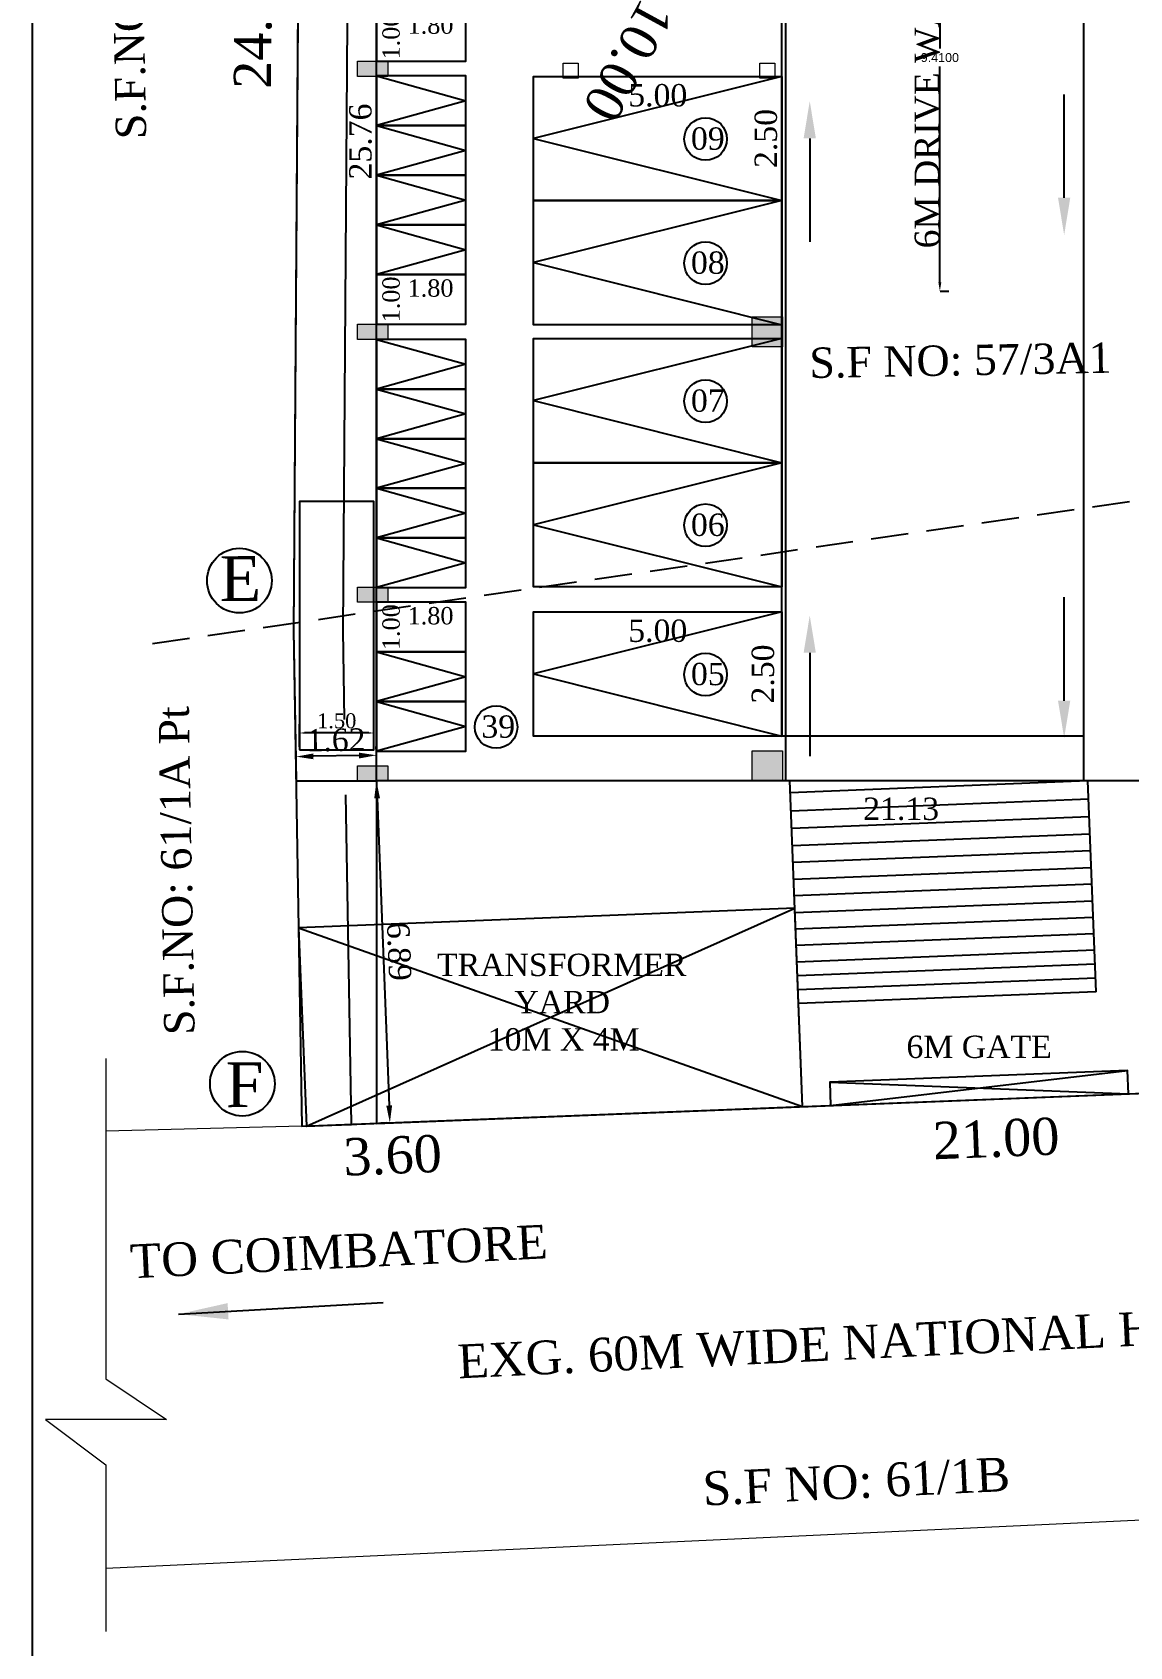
# Model space of a CAD drawing. Header units: metres. Extents: x 3592 to 3825, y 373 to 546.
# Drawn here: x 3627.83 to 3649.93, y 476.15 to 508.67 of the extents above; entities that cross this region are included whole.
import ezdxf
from ezdxf import colors
from ezdxf.entities.mleader import LeaderData, LeaderLine
from ezdxf.math import Vec2, Vec3

# ---------------------------------------------------------------- set-up
doc = ezdxf.new("R2010")
doc.units = ezdxf.units.M
doc.linetypes.add('Aec_Rating_Smoke', pattern=[0.175, 0.075, -0.1])
doc.linetypes.add('DASHED', pattern=[0.75, 0.5, -0.25])
doc.layers.get('Defpoints').update_dxf_attribs({"lineweight": 0})
for name, color, linetype in [('AS_AT_SITE', 6, 'Continuous'), ('BLK_1_FLR_0_BLT_UP_AREA', 1, 'Continuous'), ('BLK_1_FLR_0_BLT_UP_AREA_DEDUCT', 1, 'Continuous'), ('BLK_1_FLR_0_STILT_PARKING', 13, 'Continuous'), ('BLK_1_LVL_0_FRONT_SETBACK', 2, 'Continuous'), ('BLK_1_LVL_0_SIDE_SETBACK1', 171, 'Continuous'), ('Column', 7, 'Continuous'), ('DRIVE_WAY', 7, 'Continuous'), ('FMB_OR_PLR', 70, 'Continuous'), ('PER_AISLE_WIDTH', 5, 'Continuous'), ('PLOT_BOUNDARY', 70, 'Continuous'), ('SUPER_IMPOSED', 5, 'Continuous'), ('TRANSFORMER_YARD', 7, 'Continuous'), ('TWO_WHEELER_DRIVE_WAY', 6, 'Continuous')]:
    doc.layers.add(name, color=color, linetype=linetype)
doc.layers.add('BLK_1_LVL_0_BLDG_FOOT_PRINT', color=1, linetype='Continuous', lineweight=5)
doc.layers.add('DIST_EXIT', color=7, linetype='Continuous', lineweight=0)
doc.layers.add('PARKING_SLOT', color=30, linetype='Continuous', plot=False)
doc.layers.add('TWO_WHEELER_PARKING', color=2, linetype='Continuous', plot=False)
doc.styles.add('ANAND', font='times.ttf')
doc.styles.get("Standard").update_dxf_attribs({"font": 'arial.ttf'})
doc.dimstyles.new('Copy of V1', dxfattribs={"dimtxt": 0.3, "dimasz": 0.1, "dimexe": 0.18, "dimexo": 0.0625, "dimgap": 0.09, "dimtad": 1, "dimzin": 0, "dimdsep": 46, "dimtxsty": 'ANAND', "dimcen": 0.09, "dimadec": 0, "dimazin": 0, "dimtfac": 1, "dimtix": 1, "dimtofl": 0, "dimtmove": 2, "dimatfit": 0, "dimfxl": 0, "dimtolj": 1, "dimtzin": 0, "dimarcsym": 0})
doc.dimstyles.new('STANDARD$0', dxfattribs={"dimtxt": 7, "dimasz": 3, "dimexe": 3, "dimexo": 1, "dimgap": 1.5, "dimtad": 1, "dimdec": 1, "dimzin": 1, "dimdsep": 46, "dimlunit": 4, "dimtxsty": 'Standard', "dimblk": 'OBLIQUE', "dimcen": 0.09375, "dimdle": 1, "dimclrd": 8, "dimclre": 8, "dimclrt": 7, "dimadec": 1, "dimazin": 0, "dimtfac": 1, "dimtdec": 1, "dimtix": 1, "dimtmove": 2, "dimatfit": 3, "dimldrblk": 'ARCHTICK', "dimfxl": 0, "dimfrac": 2, "dimtolj": 1, "dimtzin": 0, "dimarcsym": 0})
doc.dimstyles.new('V1', dxfattribs={"dimtxt": 0.23, "dimasz": 0.1, "dimexe": 0.18, "dimexo": 0.0625, "dimgap": 0.09, "dimtad": 1, "dimzin": 0, "dimdsep": 46, "dimtxsty": 'Standard', "dimcen": 0.09, "dimadec": 0, "dimazin": 0, "dimtfac": 1, "dimtix": 1, "dimtofl": 0, "dimtmove": 2, "dimatfit": 0, "dimfxl": 0, "dimtolj": 1, "dimtzin": 0, "dimarcsym": 0})

# ---------------------------------------------------------------- blocks, each defined once
blk = doc.blocks.new('*D33')
at = {"layer": 'Defpoints', "color": 0}
for p in [(3634.763, 509.085), (3636.563, 509.085), (3634.763, 508.585)]:
    blk.add_point(p, dxfattribs=at)
at = {"color": 0, "insert": (3635.853, 508.811), "char_height": 0.35, "attachment_point": 5, "style": 'ANAND'}
blk.add_mtext('\\A1;1.80', dxfattribs=at)
blk = doc.blocks.new('*D34')
at = {"layer": 'Defpoints', "color": 0}
for p in [(3634.763, 509.085), (3635.249, 509.085), (3634.763, 508.085)]:
    blk.add_point(p, dxfattribs=at)
at = {"color": 0, "insert": (3635.061, 508.585), "char_height": 0.35, "attachment_point": 5, "rotation": 90, "style": 'ANAND'}
blk.add_mtext('\\A1;1.00', dxfattribs=at)
blk = doc.blocks.new('*D35')
at = {"layer": 'Defpoints', "color": 0}
for p in [(3634.763, 503.79), (3636.563, 503.79), (3634.763, 503.29)]:
    blk.add_point(p, dxfattribs=at)
at = {"color": 0, "insert": (3635.853, 503.515), "char_height": 0.35, "attachment_point": 5, "style": 'ANAND'}
blk.add_mtext('\\A1;1.80', dxfattribs=at)
blk = doc.blocks.new('*D36')
at = {"layer": 'Defpoints', "color": 0}
for p in [(3634.763, 503.79), (3635.249, 503.79), (3634.763, 502.79)]:
    blk.add_point(p, dxfattribs=at)
at = {"color": 0, "insert": (3635.061, 503.29), "char_height": 0.35, "attachment_point": 5, "rotation": 90, "style": 'ANAND'}
blk.add_mtext('\\A1;1.00', dxfattribs=at)
blk = doc.blocks.new('*D37')
at = {"layer": 'Defpoints', "color": 0}
for p in [(3634.763, 497.189), (3636.563, 497.189), (3634.763, 496.689)]:
    blk.add_point(p, dxfattribs=at)
at = {"color": 0, "insert": (3635.853, 496.915), "char_height": 0.35, "attachment_point": 5, "style": 'ANAND'}
blk.add_mtext('\\A1;1.80', dxfattribs=at)
blk = doc.blocks.new('*D38')
at = {"layer": 'Defpoints', "color": 0}
for p in [(3634.763, 497.189), (3635.249, 497.189), (3634.763, 496.189)]:
    blk.add_point(p, dxfattribs=at)
at = {"color": 0, "insert": (3635.061, 496.689), "char_height": 0.35, "attachment_point": 5, "rotation": 90, "style": 'ANAND'}
blk.add_mtext('\\A1;1.00', dxfattribs=at)
blk = doc.blocks.new('*D43')
at = {"layer": 'Defpoints', "color": 0}
for p in [(3637.928, 496.995), (3642.928, 496.995), (3637.928, 496.292)]:
    blk.add_point(p, dxfattribs=at)
at = {"color": 0, "insert": (3640.428, 496.612), "char_height": 0.45, "attachment_point": 5, "style": 'ANAND'}
blk.add_mtext('\\A1;5.00', dxfattribs=at)
blk = doc.blocks.new('*D44')
at = {"layer": 'Defpoints', "color": 0}
for p in [(3637.928, 507.781), (3642.928, 507.781), (3637.928, 507.078)]:
    blk.add_point(p, dxfattribs=at)
at = {"color": 0, "insert": (3640.428, 507.397), "char_height": 0.45, "attachment_point": 5, "style": 'ANAND'}
blk.add_mtext('\\A1;5.00', dxfattribs=at)
blk = doc.blocks.new('*D157')
at = {"layer": 'Defpoints', "color": 0}
for p in [(3642.928, 507.781), (3642.928, 505.281), (3642.928, 505.281)]:
    blk.add_point(p, dxfattribs=at)
at = {"color": 0, "insert": (3642.608, 506.531), "char_height": 0.45, "attachment_point": 5, "rotation": 90, "style": 'ANAND'}
blk.add_mtext('\\A1;2.50', dxfattribs=at)
blk = doc.blocks.new('*D158')
at = {"layer": 'Defpoints', "color": 0}
for p in [(3642.869, 496.995), (3642.928, 496.995), (3642.928, 494.495)]:
    blk.add_point(p, dxfattribs=at)
at = {"color": 0, "insert": (3642.549, 495.745), "char_height": 0.45, "attachment_point": 5, "rotation": 90, "style": 'ANAND'}
blk.add_mtext('\\A1;2.50', dxfattribs=at)
blk = doc.blocks.new('*D165')
at = {"color": 0, "lineweight": -2}
for p, q in [((3634.701, 493.588), (3634.584, 493.584)), ((3634.777, 493.241), (3635.02, 487.054)), ((3634.972, 486.702), (3634.854, 486.698))]:
    blk.add_line(p, q, dxfattribs=at)
at = {"color": 0}
for points in [[(3634.835, 493.243), (3634.719, 493.239), (3634.763, 493.591)], [(3635.079, 487.057), (3634.962, 487.052), (3635.034, 486.705)]]:
    blk.add_solid(points, dxfattribs=at)
at = {"layer": 'Defpoints', "color": 0}
for p in [(3634.763, 493.591), (3635.034, 486.705), (3635.034, 486.705)]:
    blk.add_point(p, dxfattribs=at)
at = {"color": 0, "insert": (3635.218, 490.16), "char_height": 0.45, "attachment_point": 5, "rotation": 272.25, "style": 'ANAND'}
blk.add_mtext('\\A1;6.89', dxfattribs=at)
blk = doc.blocks.new('*D46')
at = {"color": 0, "lineweight": -2}
for p, q in [((3633.144, 494.143), (3633.142, 494.261)), ((3634.762, 494.171), (3634.76, 494.288)), ((3634.414, 494.102), (3633.495, 494.087))]:
    blk.add_line(p, q, dxfattribs=at)
at = {"color": 0}
for points in [[(3633.494, 494.145), (3633.496, 494.028), (3633.145, 494.081)], [(3634.413, 494.161), (3634.415, 494.044), (3634.763, 494.108)]]:
    blk.add_solid(points, dxfattribs=at)
at = {"layer": 'Defpoints', "color": 0}
for p in [(3633.145, 494.081), (3633.145, 494.081), (3634.763, 494.108)]:
    blk.add_point(p, dxfattribs=at)
at = {"color": 0, "insert": (3633.949, 494.414), "char_height": 0.45, "attachment_point": 5, "rotation": 0.9824, "style": 'ANAND'}
blk.add_mtext('\\A1;1.62', dxfattribs=at)
blk = doc.blocks.new('*D169')
at = {"layer": 'Defpoints', "color": 0}
for p in [(3634.763, 519.349), (3634.763, 493.591), (3634.763, 493.591)]:
    blk.add_point(p, dxfattribs=at)
at = {"color": 0, "insert": (3634.444, 506.47), "char_height": 0.45, "attachment_point": 5, "rotation": 90, "style": 'ANAND'}
blk.add_mtext('\\A1;25.76', dxfattribs=at)
blk = doc.blocks.new('*D170')
at = {"layer": 'Defpoints', "color": 0}
for p in [(3634.763, 493.591), (3655.895, 493.591), (3634.763, 492.706)]:
    blk.add_point(p, dxfattribs=at)
at = {"color": 0, "insert": (3645.329, 493.026), "char_height": 0.45, "attachment_point": 5, "style": 'ANAND'}
blk.add_mtext('\\A1;21.13', dxfattribs=at)
blk = doc.blocks.new('*D172')
at = {"layer": 'Defpoints', "color": 0}
for p in [(3633.263, 520.849), (3629.915, 496.796), (3633.093, 496.773)]:
    blk.add_point(p, dxfattribs=at)
at = {"color": 0, "insert": (3632.281, 508.806), "char_height": 0.75, "attachment_point": 5, "rotation": 89.5952, "style": 'ANAND'}
blk.add_mtext('\\A1;24.00', dxfattribs=at)
blk = doc.blocks.new('*D174')
at = {"layer": 'Defpoints', "color": 0}
for p in [(3645.69, 519.851), (3646.196, 519.575), (3633.093, 496.773)]:
    blk.add_point(p, dxfattribs=at)
at = {"color": 0, "insert": (3639.83, 508.102), "char_height": 0.75, "attachment_point": 5, "rotation": 241.3737, "style": 'ANAND'}
blk.add_mtext('\\A1;10.00', dxfattribs=at)
blk = doc.blocks.new('*D47')
at = {"layer": 'Defpoints', "color": 0}
for p in [(3636.862, 486.777), (3633.263, 486.635), (3636.906, 485.646)]:
    blk.add_point(p, dxfattribs=at)
at = {"color": 0, "insert": (3635.088, 486.047), "char_height": 0.75, "attachment_point": 5, "rotation": 2.25, "style": 'ANAND'}
blk.add_mtext('\\A1;3.60', dxfattribs=at)
blk = doc.blocks.new('*D48')
at = {"layer": 'Defpoints', "color": 0}
for p in [(3657.583, 487.591), (3636.862, 486.777), (3657.621, 486.621)]:
    blk.add_point(p, dxfattribs=at)
at = {"color": 0, "insert": (3647.242, 486.386), "char_height": 0.75, "attachment_point": 5, "rotation": 2.25, "style": 'ANAND'}
blk.add_mtext('\\A1;21.00', dxfattribs=at)
blk = doc.blocks.new('*D223')
at = {"layer": 'Defpoints', "color": 0}
for p in [(3633.213, 494.557), (3633.213, 494.218), (3634.713, 494.218)]:
    blk.add_point(p, dxfattribs=at)
at = {"layer": 'TWO_WHEELER_DRIVE_WAY', "color": 0, "lineweight": -2}
for p, q in [((3633.213, 494.28), (3633.213, 494.737)), ((3634.713, 494.28), (3634.713, 494.737)), ((3634.613, 494.557), (3633.313, 494.557))]:
    blk.add_line(p, q, dxfattribs=at)
at = {"layer": 'TWO_WHEELER_DRIVE_WAY', "color": 0}
for points in [[(3633.313, 494.574), (3633.313, 494.541), (3633.213, 494.557)], [(3634.613, 494.574), (3634.613, 494.541), (3634.713, 494.557)]]:
    blk.add_solid(points, dxfattribs=at)
at = {"layer": 'TWO_WHEELER_DRIVE_WAY', "color": 0, "insert": (3633.963, 494.8), "char_height": 0.3, "attachment_point": 5, "style": 'ANAND'}
blk.add_mtext('\\A1;1.50', dxfattribs=at)
blk = doc.blocks.new('*D217')
at = {"layer": 'Defpoints', "color": 0}
for p in [(3646.054, 512.865), (3646.054, 503.455), (3646.109, 503.455)]:
    blk.add_point(p, dxfattribs=at)
at = {"layer": 'DIST_EXIT', "color": 0, "lineweight": -2}
for p, q in [((3646.116, 512.865), (3646.289, 512.865)), ((3646.109, 512.685), (3646.109, 508.342)), ((3646.109, 503.635), (3646.109, 507.979)), ((3646.116, 503.455), (3646.289, 503.455))]:
    blk.add_line(p, q, dxfattribs=at)
at = {"layer": 'DIST_EXIT', "color": 0}
for points in [[(3646.079, 512.685), (3646.139, 512.685), (3646.109, 512.865)], [(3646.079, 503.635), (3646.139, 503.635), (3646.109, 503.455)]]:
    blk.add_solid(points, dxfattribs=at)
at = {"layer": 'DIST_EXIT', "color": 0, "insert": (3646.109, 508.16), "char_height": 0.18, "attachment_point": 5}
blk.add_mtext('\\A1;9.4100', dxfattribs=at)

msp = doc.modelspace()

# ---------------------------------------------------------------- hatches: boundary and pattern name
h = msp.add_hatch(color=256)
h.dxf.hatch_style = 1
h.paths.add_polyline_path([(3634.76345, 508.08547), (3634.38245, 508.08547), (3634.38245, 507.78067), (3634.76345, 507.78067)])
h.paths.add_polyline_path([(3634.99205, 508.08547), (3634.76345, 508.08547), (3634.76345, 507.78957), (3634.99205, 507.78957)])
h = msp.add_hatch(color=256)
h.dxf.hatch_style = 1
h.paths.add_polyline_path([(3634.76345, 502.78957), (3634.38245, 502.78957), (3634.38245, 502.48477), (3634.76345, 502.48477)])
h.paths.add_polyline_path([(3634.99205, 502.78957), (3634.76345, 502.78957), (3634.76345, 502.48477), (3634.99205, 502.48477)])
h = msp.add_hatch(color=256)
h.dxf.hatch_style = 1
h.paths.add_polyline_path([(3642.92766, 502.50129), (3642.33125, 502.50129), (3642.33125, 502.35218)], flags=16)
h.paths.add_polyline_path([(3642.92766, 502.50129), (3642.33125, 502.35218), (3642.33125, 502.33237), (3642.92766, 502.33237)], flags=17)
h.paths.add_polyline_path([(3642.94085, 502.94197), (3642.92766, 502.94197), (3642.92766, 502.78067), (3642.33125, 502.78067), (3642.33125, 502.50129), (3642.92766, 502.50129), (3642.92766, 502.33237), (3642.94085, 502.33237)])
h.paths.add_polyline_path([(3642.33125, 502.92977), (3642.33125, 502.78067), (3642.92766, 502.78067)], flags=16)
h.paths.add_polyline_path([(3642.92766, 502.94197), (3642.33125, 502.94197), (3642.33125, 502.92977), (3642.92766, 502.78067)], flags=17)
h = msp.add_hatch(color=256)
h.dxf.hatch_style = 1
h.paths.add_polyline_path([(3634.76345, 497.49367), (3634.38245, 497.49367), (3634.38245, 497.18887), (3634.76345, 497.18887)])
h.paths.add_polyline_path([(3634.99205, 497.48477), (3634.76345, 497.48477), (3634.76345, 497.18887), (3634.99205, 497.18887)])
h = msp.add_hatch(color=256)
h.dxf.hatch_style = 1
h.paths.add_polyline_path([(3642.33125, 493.59068), (3642.94085, 493.59068), (3642.94085, 494.20028), (3642.33125, 494.20028)])
h = msp.add_hatch(color=256)
h.dxf.hatch_style = 1
h.paths.add_polyline_path([(3634.76345, 493.89548), (3634.38245, 493.89548), (3634.38245, 493.59068), (3634.76345, 493.59068)])
h.paths.add_polyline_path([(3634.99205, 493.89548), (3634.76345, 493.89548), (3634.76345, 493.59068), (3634.99205, 493.59068)])

# ---------------------------------------------------------------- linework, layer by layer
for p, q in [((3643.00026, 519.34897), (3643.00026, 493.59068)), ((3649.00026, 519.34897), (3649.00026, 493.59068)), ((3633.35189, 486.63864), (3643.18714, 491.02815)), ((3633.19485, 490.63556), (3643.34418, 487.03124)), ((3643.90982, 487.05346), (3649.88697, 487.7579)), ((3643.8914, 487.52233), (3649.9054, 487.28903)), ((3643.90982, 487.05346), (3649.9054, 487.28903))]:
    msp.add_line(p, q)
at = {"lineweight": 9, "ltscale": 3}
for p, q in [((3634.76345, 507.78067), (3634.76345, 502.78957)), ((3634.76345, 502.48477), (3634.76345, 497.49367)), ((3633.26345, 486.63517), (3629.3166, 486.53768))]:
    msp.add_line(p, q, dxfattribs=at)
at = {"linetype": 'DASHED', "ltscale": 1.5}
msp.add_line((3630.25613, 496.36045), (3658.39938, 500.45376), dxfattribs=at)
at = {"color": 3}
for p, q in [((3643.34418, 487.03124), (3643.08646, 493.59068)), ((3649.25802, 489.34212), (3649.09109, 493.59068))]:
    msp.add_line(p, q, dxfattribs=at)
at = {"extrusion": (-0.000562539, 0.009539, 0.999954)}
for p, q in [((3649.09109, 493.59068), (3643.09572, 493.35512, -0.00113)), ((3649.10562, 493.22098, 0.00353), (3643.11024, 492.98542, 0.00241)), ((3649.11936, 492.87127, 0.00688), (3643.12398, 492.63571, 0.00575)), ((3649.13309, 492.52155, 0.01022), (3643.13772, 492.286, 0.0091)), ((3649.14644, 492.18183, 0.01347), (3643.15107, 491.94627, 0.01235)), ((3649.15979, 491.84211, 0.01672), (3643.16441, 491.60655, 0.01559)), ((3649.17274, 491.51238, 0.01987), (3643.17737, 491.27682, 0.01875)), ((3649.18623, 491.16942, -0.01747), (3643.19085, 490.93387, -0.0186)), ((3649.19919, 490.83949, -0.01432), (3643.20381, 490.60394, -0.01544)), ((3649.21215, 490.50956, -0.01116), (3643.21678, 490.27401, -0.01229)), ((3649.22511, 490.17963, -0.00801), (3643.22974, 489.94407, -0.00913)), ((3649.23608, 489.90046, -0.00534), (3643.24071, 489.6649, -0.00646)), ((3649.24705, 489.62129, -0.00267), (3643.25167, 489.38573, -0.0038)), ((3649.25802, 489.34212), (3643.26264, 489.10656, -0.00113))]:
    msp.add_line(p, q, dxfattribs=at)
at = {"linetype": 'Aec_Rating_Smoke', "lineweight": 9, "ltscale": 1.5}
msp.add_line((3645.68405, 493.59068), (3649.34165, 493.59068), dxfattribs=at)
for points in [[(3751.99791, 525.94549), (3627.83337, 525.94549), (3627.83337, 457.62569), (3751.99791, 457.62569)], [(3633.26345, 520.84897), (3633.09227, 496.61798), (3633.26345, 486.63517), (3657.583, 487.59068), (3658.40846, 500.59688), (3657.70984, 520.85363)], [(3642.92766, 505.28067), (3637.92766, 505.28067), (3637.92766, 507.78067), (3642.92766, 507.78067)], [(3642.92766, 505.28067), (3637.92766, 505.28067), (3637.92766, 507.78067), (3642.92766, 507.78067)], [(3642.92766, 502.78067), (3637.92766, 502.78067), (3637.92766, 505.28067), (3642.92766, 505.28067)], [(3642.92766, 502.78067), (3637.92766, 502.78067), (3637.92766, 505.28067), (3642.92766, 505.28067)], [(3642.92766, 500.00129), (3637.92766, 500.00129), (3637.92766, 502.50129), (3642.92766, 502.50129)], [(3642.92766, 500.00129), (3637.92766, 500.00129), (3637.92766, 502.50129), (3642.92766, 502.50129)], [(3642.92766, 497.50129), (3637.92766, 497.50129), (3637.92766, 500.00129), (3642.92766, 500.00129)], [(3642.92766, 497.50129), (3637.92766, 497.50129), (3637.92766, 500.00129), (3642.92766, 500.00129)], [(3642.92766, 494.49542), (3637.92766, 494.49542), (3637.92766, 496.99542), (3642.92766, 496.99542)], [(3642.92766, 494.49542), (3637.92766, 494.49542), (3637.92766, 496.99542), (3642.92766, 496.99542)], [(3633.35189, 486.63864), (3643.34418, 487.03124), (3643.18714, 491.02815), (3633.19485, 490.63556)], [(3643.90982, 487.05346), (3649.9054, 487.28903), (3649.88697, 487.7579), (3643.8914, 487.52233)]]:
    msp.add_lwpolyline(points, close=True)
at = {"lineweight": 9, "ltscale": 3}
for points in [[(3633.26345, 520.84897), (3657.70984, 520.85363), (3658.40846, 500.59688), (3657.583, 487.59068), (3633.26345, 486.63517), (3633.09227, 496.61798), (3633.26345, 520.84897)], [(3638.52125, 508.04737), (3638.82605, 508.04737), (3638.82605, 507.74257), (3638.52125, 507.74257), (3638.52125, 508.04737)], [(3642.48365, 508.04737), (3642.78845, 508.04737), (3642.78845, 507.74257), (3642.48365, 507.74257), (3642.48365, 508.04737)], [(3629.3166, 487.9981), (3629.3166, 481.54887), (3630.53648, 480.72786), (3628.09672, 480.72786), (3629.3166, 479.81862), (3629.3166, 476.45737)], [(3666.57977, 479.46571), (3629.3166, 477.73193)]]:
    msp.add_lwpolyline(points, dxfattribs=at)
for points in [[(3657.46088, 519.85359), (3657.74432, 519.85364), (3657.70984, 520.85363), (3633.26345, 520.84897), (3633.09227, 496.61798), (3633.26345, 486.63517), (3634.26293, 486.67444), (3634.14917, 493.30822)], [(3634.12306, 494.83098), (3634.09233, 496.62302), (3634.25221, 519.25455)], [(3634.76345, 507.78957), (3636.56345, 507.28957), (3634.76345, 506.78957)], [(3642.92766, 507.78067), (3637.92766, 506.53067), (3642.92766, 505.28067)], [(3642.92766, 507.78067), (3637.92766, 506.53067), (3642.92766, 505.28067)], [(3634.76345, 506.78957), (3636.56345, 506.28957), (3634.76345, 505.78957)], [(3634.76345, 505.78957), (3636.56345, 505.28957), (3634.76345, 504.78957)], [(3642.92766, 505.28067), (3637.92766, 504.03067), (3642.92766, 502.78067)], [(3642.92766, 505.28067), (3637.92766, 504.03067), (3642.92766, 502.78067)], [(3634.76345, 504.78957), (3636.56345, 504.28957), (3634.76345, 503.78957)], [(3634.76345, 502.48477), (3636.56345, 501.98477), (3634.76345, 501.48477)], [(3642.92766, 502.50129), (3637.92766, 501.25129), (3642.92766, 500.00129)], [(3642.92766, 502.50129), (3637.92766, 501.25129), (3642.92766, 500.00129)], [(3634.76345, 501.48477), (3636.56345, 500.98477), (3634.76345, 500.48477)], [(3634.76345, 500.48477), (3636.56345, 499.98477), (3634.76345, 499.48477)], [(3642.92766, 500.00129), (3637.92766, 498.75129), (3642.92766, 497.50129)], [(3642.92766, 500.00129), (3637.92766, 498.75129), (3642.92766, 497.50129)], [(3634.76345, 499.48477), (3636.56345, 498.98477), (3634.76345, 498.48477)], [(3634.76345, 498.48477), (3636.56345, 497.98477), (3634.76345, 497.48477)], [(3642.92766, 496.99542), (3637.92766, 495.74542), (3642.92766, 494.49542)], [(3642.92766, 496.99542), (3637.92766, 495.74542), (3642.92766, 494.49542)], [(3634.76345, 496.18887), (3636.56345, 495.68887), (3634.76345, 495.18887)], [(3634.76345, 495.18887), (3636.56345, 494.68887), (3634.76345, 494.18887)]]:
    msp.add_lwpolyline(points)
at = {"linetype": 'DASHED'}
msp.add_lwpolyline([(3634.76345, 519.34897), (3655.89485, 519.34897), (3655.89485, 493.59068), (3634.76345, 493.59068)], close=True, dxfattribs=at)
at = {"linetype": 'Continuous'}
for points in [[(3634.76345, 509.08547), (3634.76345, 508.08547), (3636.56345, 508.08547), (3636.56345, 509.08547)], [(3634.76345, 507.78957), (3634.76345, 506.78957), (3636.56345, 506.78957), (3636.56345, 507.78957)], [(3634.76345, 506.78957), (3634.76345, 505.78957), (3636.56345, 505.78957), (3636.56345, 506.78957)], [(3634.76345, 505.78957), (3634.76345, 504.78957), (3636.56345, 504.78957), (3636.56345, 505.78957)], [(3634.76345, 504.78957), (3634.76345, 503.78957), (3636.56345, 503.78957), (3636.56345, 504.78957)], [(3634.76345, 503.78957), (3634.76345, 502.78957), (3636.56345, 502.78957), (3636.56345, 503.78957)], [(3634.76345, 502.48477), (3634.76345, 501.48477), (3636.56345, 501.48477), (3636.56345, 502.48477)], [(3634.76345, 501.48477), (3634.76345, 500.48477), (3636.56345, 500.48477), (3636.56345, 501.48477)], [(3634.76345, 500.48477), (3634.76345, 499.48477), (3636.56345, 499.48477), (3636.56345, 500.48477)], [(3634.76345, 499.48477), (3634.76345, 498.48477), (3636.56345, 498.48477), (3636.56345, 499.48477)], [(3634.76345, 498.48477), (3634.76345, 497.48477), (3636.56345, 497.48477), (3636.56345, 498.48477)], [(3634.76345, 497.18887), (3634.76345, 496.18887), (3636.56345, 496.18887), (3636.56345, 497.18887)], [(3634.76345, 496.18887), (3634.76345, 495.18887), (3636.56345, 495.18887), (3636.56345, 496.18887)], [(3634.76345, 495.18887), (3634.76345, 494.18887), (3636.56345, 494.18887), (3636.56345, 495.18887)]]:
    msp.add_lwpolyline(points, close=True, dxfattribs=at)
at = {"lineweight": 9}
for points in [[(3634.38245, 508.08547), (3634.99205, 508.08547), (3634.99205, 507.78067), (3634.38245, 507.78067)], [(3634.38245, 502.78957), (3634.99205, 502.78957), (3634.99205, 502.48477), (3634.38245, 502.48477)], [(3642.33125, 502.94197), (3642.94085, 502.94197), (3642.94085, 502.33237), (3642.33125, 502.33237)], [(3634.38245, 497.49367), (3634.99205, 497.49367), (3634.99205, 497.18887), (3634.38245, 497.18887)], [(3642.33125, 494.20028), (3642.94085, 494.20028), (3642.94085, 493.59068), (3642.33125, 493.59068)], [(3642.33125, 494.20028), (3642.94085, 494.20028), (3642.94085, 493.59068), (3642.33125, 493.59068)], [(3634.38245, 493.89548), (3634.99205, 493.89548), (3634.99205, 493.59068), (3634.38245, 493.59068)]]:
    msp.add_lwpolyline(points, close=True, dxfattribs=at)
at = {"lineweight": 13}
msp.add_lwpolyline([(3634.38245, 493.89548), (3634.99205, 493.89548), (3634.99205, 493.59068), (3634.38245, 493.59068)], close=True, dxfattribs=at)
for centre, radius in [((3641.3917, 506.52039), 0.42922), ((3641.3917, 504.02039), 0.42922), ((3641.3917, 501.24101), 0.42922), ((3641.3917, 498.74101), 0.42922), ((3632.00409, 497.62583), 0.65172), ((3641.3917, 495.73515), 0.42922), ((3637.17197, 494.67744), 0.42922), ((3632.06363, 487.49309), 0.65172)]:
    msp.add_circle(centre, radius)
at = {"layer": 'AS_AT_SITE', "color": 6}
msp.add_lwpolyline([(3633.26345, 520.84897), (3633.09227, 496.61798), (3633.26345, 486.63517), (3657.583, 487.59068), (3658.40846, 500.59688), (3657.70984, 520.85363)], close=True, dxfattribs=at)
at = {"layer": 'BLK_1_FLR_0_BLT_UP_AREA', "color": 18}
msp.add_lwpolyline([(3634.76345, 519.34897), (3655.89485, 519.34897), (3655.89485, 493.59068), (3634.76345, 493.59068)], close=True, dxfattribs=at)
at = {"layer": 'BLK_1_FLR_0_BLT_UP_AREA_DEDUCT', "color": 18}
msp.add_lwpolyline([(3634.76345, 519.34897), (3655.89485, 519.34897), (3655.89485, 493.59068), (3634.76345, 493.59068)], close=True, dxfattribs=at)
at = {"layer": 'BLK_1_FLR_0_STILT_PARKING', "color": 13}
msp.add_lwpolyline([(3634.76345, 519.34897), (3655.89485, 519.34897), (3655.89485, 493.59068), (3634.76345, 493.59068)], close=True, dxfattribs=at)
at = {"layer": 'BLK_1_LVL_0_BLDG_FOOT_PRINT', "color": 1}
msp.add_lwpolyline([(3634.76345, 519.34897), (3655.89485, 519.34897), (3655.89485, 493.59068), (3634.76345, 493.59068)], close=True, dxfattribs=at)
at = {"layer": 'BLK_1_LVL_0_FRONT_SETBACK'}
msp.add_lwpolyline([(3655.89485, 493.59068), (3634.76345, 493.59068), (3634.76345, 486.6941), (3655.89485, 487.52435)], close=True, dxfattribs=at)
at = {"layer": 'BLK_1_LVL_0_SIDE_SETBACK1'}
msp.add_lwpolyline([(3634.76345, 519.34897), (3633.25285, 519.34897), (3633.09227, 496.61798), (3633.14418, 493.59068), (3634.76345, 493.59068)], close=True, dxfattribs=at)
at = {"layer": 'Column', "lineweight": 9, "ltscale": 3}
msp.add_line((3633.26345, 486.63517), (3629.3166, 486.53768), dxfattribs=at)
for points in [[(3633.26345, 520.84897), (3657.70984, 520.85363), (3658.40846, 500.59688), (3657.583, 487.59068), (3633.26345, 486.63517), (3633.09227, 496.61798), (3633.26345, 520.84897)], [(3629.3166, 487.9981), (3629.3166, 481.54887), (3630.53648, 480.72786), (3628.09672, 480.72786), (3629.3166, 479.81862), (3629.3166, 476.45737)], [(3666.57977, 479.46571), (3629.3166, 477.73193)]]:
    msp.add_lwpolyline(points, dxfattribs=at)
at = {"layer": 'Column', "lineweight": 9}
for points in [[(3634.38245, 508.08547), (3634.99205, 508.08547), (3634.99205, 507.78067), (3634.38245, 507.78067)], [(3634.38245, 502.78957), (3634.99205, 502.78957), (3634.99205, 502.48477), (3634.38245, 502.48477)], [(3642.33125, 502.94197), (3642.94085, 502.94197), (3642.94085, 502.33237), (3642.33125, 502.33237)], [(3634.38245, 497.49367), (3634.99205, 497.49367), (3634.99205, 497.18887), (3634.38245, 497.18887)], [(3642.33125, 494.20028), (3642.94085, 494.20028), (3642.94085, 493.59068), (3642.33125, 493.59068)], [(3642.33125, 494.20028), (3642.94085, 494.20028), (3642.94085, 493.59068), (3642.33125, 493.59068)], [(3634.38245, 493.89548), (3634.99205, 493.89548), (3634.99205, 493.59068), (3634.38245, 493.59068)]]:
    msp.add_lwpolyline(points, close=True, dxfattribs=at)
at = {"layer": 'Column', "lineweight": 13}
msp.add_lwpolyline([(3634.38245, 493.89548), (3634.99205, 493.89548), (3634.99205, 493.59068), (3634.38245, 493.59068)], close=True, dxfattribs=at)
at = {"layer": 'DRIVE_WAY', "color": 255}
msp.add_lwpolyline([(3642.92766, 494.49542), (3642.92766, 518.67109), (3649.00026, 518.67109), (3649.00026, 494.49542)], close=True, dxfattribs=at)
at = {"layer": 'FMB_OR_PLR', "color": 70}
msp.add_lwpolyline([(3633.26345, 520.84897), (3633.09227, 496.61798), (3633.26345, 486.63517), (3657.583, 487.59068), (3658.40846, 500.59688), (3657.70984, 520.85363)], close=True, dxfattribs=at)
at = {"layer": 'PARKING_SLOT', "color": 30}
for points in [[(3642.92766, 505.28067), (3637.92766, 505.28067), (3637.92766, 507.78067), (3642.92766, 507.78067)], [(3642.92766, 502.78067), (3637.92766, 502.78067), (3637.92766, 505.28067), (3642.92766, 505.28067)], [(3642.92766, 500.00129), (3637.92766, 500.00129), (3637.92766, 502.50129), (3642.92766, 502.50129)], [(3642.92766, 497.50129), (3637.92766, 497.50129), (3637.92766, 500.00129), (3642.92766, 500.00129)], [(3642.92766, 494.49542), (3637.92766, 494.49542), (3637.92766, 496.99542), (3642.92766, 496.99542)]]:
    msp.add_lwpolyline(points, close=True, dxfattribs=at)
at = {"layer": 'PER_AISLE_WIDTH'}
msp.add_lwpolyline([(3642.92766, 494.49542), (3642.92766, 518.67109), (3649.00026, 518.67109), (3649.00026, 494.49542)], close=True, dxfattribs=at)
at = {"layer": 'PLOT_BOUNDARY', "color": 70}
msp.add_lwpolyline([(3633.26345, 520.84897), (3633.09227, 496.61798), (3633.26345, 486.63517), (3657.583, 487.59068), (3658.40846, 500.59688), (3657.70984, 520.85363)], close=True, dxfattribs=at)
at = {"layer": 'SUPER_IMPOSED', "color": 5}
msp.add_lwpolyline([(3633.26345, 520.84897), (3633.09227, 496.61798), (3633.26345, 486.63517), (3657.583, 487.59068), (3658.40846, 500.59688), (3657.70984, 520.85363)], close=True, dxfattribs=at)
at = {"layer": 'TRANSFORMER_YARD'}
msp.add_lwpolyline([(3633.35189, 486.63864), (3643.34418, 487.03124), (3643.18714, 491.02815), (3633.19485, 490.63556)], close=True, dxfattribs=at)
at = {"layer": 'TWO_WHEELER_DRIVE_WAY', "color": 6}
msp.add_lwpolyline([(3633.21325, 494.21772), (3634.71325, 494.21772), (3634.71325, 499.21772), (3633.21325, 499.21772)], close=True, dxfattribs=at)
at = {"layer": 'TWO_WHEELER_PARKING', "linetype": 'Continuous'}
for points in [[(3634.76345, 509.08547), (3634.76345, 508.08547), (3636.56345, 508.08547), (3636.56345, 509.08547)], [(3634.76345, 507.78957), (3634.76345, 506.78957), (3636.56345, 506.78957), (3636.56345, 507.78957)], [(3634.76345, 506.78957), (3634.76345, 505.78957), (3636.56345, 505.78957), (3636.56345, 506.78957)], [(3634.76345, 505.78957), (3634.76345, 504.78957), (3636.56345, 504.78957), (3636.56345, 505.78957)], [(3634.76345, 504.78957), (3634.76345, 503.78957), (3636.56345, 503.78957), (3636.56345, 504.78957)], [(3634.76345, 503.78957), (3634.76345, 502.78957), (3636.56345, 502.78957), (3636.56345, 503.78957)], [(3634.76345, 502.48477), (3634.76345, 501.48477), (3636.56345, 501.48477), (3636.56345, 502.48477)], [(3634.76345, 501.48477), (3634.76345, 500.48477), (3636.56345, 500.48477), (3636.56345, 501.48477)], [(3634.76345, 500.48477), (3634.76345, 499.48477), (3636.56345, 499.48477), (3636.56345, 500.48477)], [(3634.76345, 499.48477), (3634.76345, 498.48477), (3636.56345, 498.48477), (3636.56345, 499.48477)], [(3634.76345, 498.48477), (3634.76345, 497.48477), (3636.56345, 497.48477), (3636.56345, 498.48477)], [(3634.76345, 497.18887), (3634.76345, 496.18887), (3636.56345, 496.18887), (3636.56345, 497.18887)], [(3634.76345, 496.18887), (3634.76345, 495.18887), (3636.56345, 495.18887), (3636.56345, 496.18887)], [(3634.76345, 495.18887), (3634.76345, 494.18887), (3636.56345, 494.18887), (3636.56345, 495.18887)]]:
    msp.add_lwpolyline(points, close=True, dxfattribs=at)

# ---------------------------------------------------------------- texts
at = {"style": 'ANAND'}
for s, height, rotation, p in [('S.F.NO: 57/3A Pt', 0.612, 91.01695, (3630.12827, 506.52177)), ('S.F NO: 57/3A1', 0.612, 1.01695, (3643.48609, 501.70579)), ('S.F.NO: 61/1A Pt', 0.612, 91.01695, (3631.10218, 488.47788)), ('TO COIMBATORE', 0.68, 2.758922, (3629.81888, 483.57275)), ('S.F NO: 61/1B', 0.68, 2.758922, (3641.34969, 478.99612))]:
    msp.add_text(s, height=height, rotation=rotation, dxfattribs=at).set_placement(p)
for s, p in [('09', (3641.0964, 506.30528)), ('08', (3641.0964, 503.80528)), ('07', (3641.0964, 501.0259)), ('06', (3641.0964, 498.5259)), ('05', (3641.0964, 495.52003)), ('39', (3636.87667, 494.46233))]:
    msp.add_text(s, height=0.45, dxfattribs=at).set_placement(p)
at = {"extrusion": (-7.90296e-06, 0.003676, 0.999993), "style": 'ANAND'}
for s, p in [('E', (3631.60919, 497.21123, 1.86193)), ('F', (3631.7303, 487.01708, 1.82445))]:
    msp.add_text(s, height=0.90299, rotation=0.123165, dxfattribs=at).set_placement(p)
at = {"insert": (3645.85661, 507.08689), "char_height": 0.5, "attachment_point": 5, "rotation": 90, "style": 'ANAND'}
msp.add_mtext('\\A1;6M DRIVE WAY', dxfattribs=at)
at = {"lineweight": -2, "char_height": 0.45, "width": 10.1704131, "attachment_point": 1, "style": 'ANAND'}
for s, insert in [('{\\W7.93724;  }TRANSFORMER \\P{\\W8.34683;   }YARD \\P{\\W7.29605;   }10M X 4M', (3633.28527, 490.11205)), ('{\\W7.37808;   }6M GATE ', (3641.67542, 488.46144))]:
    msp.add_mtext(s, dxfattribs=dict(at, insert=insert))
at = {"insert": (3632.27049, 482.03788), "char_height": 0.68, "width": 31.2765568, "attachment_point": 1, "rotation": 2.758922, "style": 'ANAND'}
msp.add_mtext('{\\W8.01757;  }EXG. 60M WIDE NATIONAL HIGHWAY TAR ROAD ', dxfattribs=at)

# ---------------------------------------------------------------- dimensions: what is measured, and where the dimension line sits
for base, p1, p2, angle, text, picture, middle in [((3629.9147, 496.79557), (3633.26345, 520.84897), (3633.09336, 496.77312), 269.595227, '24.00', '*D172', (3632.28079, 508.8063)), ((3646.19584, 519.57511), (3633.09336, 496.77312), (3645.68974, 519.85134), 61.373741, '10.00', '*D174', (3639.83033, 508.10151)), ((3657.62112, 486.62055), (3636.86156, 486.77654), (3657.583, 487.59068), 2.249989, '21.00', '*D48', (3647.24184, 486.38626))]:
    dim = msp.add_linear_dim(base=base, p1=p1, p2=p2, angle=angle, text=text, dimstyle='V1', override={"dimtxt": 0.75, "dimtad": 3, "dimtxsty": 'ANAND', "dimse1": 1, "dimse2": 1, "dimsd1": 1, "dimsd2": 1, "dimfxl": 75, "dimarcsym": 2})
    dim.commit()
    dim.dimension.update_dxf_attribs({"geometry": picture, "text_midpoint": middle, "dimtype": 161})
for p1, p2, distance, override, picture, middle in [((3634.76345, 519.34897), (3634.76345, 493.59068), 0, {"dimtxt": 0.45, "dimtxsty": 'ANAND', "dimse1": 1, "dimse2": 1, "dimsd1": 1, "dimsd2": 1, "dimfxl": 75, "dimarcsym": 2}, '*D169', (3634.44391, 506.46982)), ((3642.92766, 507.78067), (3642.92766, 505.28067), 0, {"dimtxt": 0.45, "dimtxsty": 'ANAND', "dimse1": 1, "dimse2": 1, "dimsd1": 1, "dimsd2": 1, "dimfxl": 75, "dimarcsym": 2}, '*D157', (3642.60812, 506.53067)), ((3642.92766, 494.49542), (3642.92766, 496.99542), 0.05866, {"dimtxt": 0.45, "dimtxsty": 'ANAND', "dimse1": 1, "dimse2": 1, "dimsd1": 1, "dimsd2": 1, "dimfxl": 75, "dimarcsym": 2}, '*D158', (3642.54945, 495.74542)), ((3634.76345, 494.10843), (3633.14465, 494.08067), 0, {"dimtxt": 0.45, "dimasz": 0.35, "dimtxsty": 'ANAND', "dimfxl": 75, "dimarcsym": 2}, '*D46', (3633.94857, 494.41404)), ((3634.76345, 493.59068), (3635.034, 486.70473), 0, {"dimtxt": 0.45, "dimasz": 0.35, "dimtxsty": 'ANAND', "dimfxl": 75, "dimarcsym": 2}, '*D165', (3635.21802, 490.16025)), ((3655.89485, 493.59068), (3634.76345, 493.59068), 0.8845, {"dimtxt": 0.45, "dimtxsty": 'ANAND', "dimse1": 1, "dimse2": 1, "dimsd1": 1, "dimsd2": 1, "dimfxl": 75, "dimarcsym": 2}, '*D170', (3645.32915, 493.02572)), ((3633.26345, 486.63517), (3636.86156, 486.77654), -1.13189, {"dimtxt": 0.75, "dimtad": 3, "dimtxsty": 'ANAND', "dimse1": 1, "dimse2": 1, "dimsd1": 1, "dimsd2": 1, "dimfxl": 75, "dimarcsym": 2}, '*D47', (3635.08839, 486.04704))]:
    dim = msp.add_aligned_dim(p1=p1, p2=p2, distance=distance, dimstyle='V1', override=override)
    dim.commit()
    dim.dimension.update_dxf_attribs({"geometry": picture, "text_midpoint": middle})
for base, p1, p2, picture, middle in [((3634.76345, 508.58547), (3636.56345, 509.08547), (3634.76345, 509.08547), '*D33', (3635.85348, 508.81117)), ((3634.76345, 503.28957), (3636.56345, 503.78957), (3634.76345, 503.78957), '*D35', (3635.85348, 503.51527)), ((3634.76345, 496.68887), (3636.56345, 497.18887), (3634.76345, 497.18887), '*D37', (3635.85348, 496.91457))]:
    dim = msp.add_linear_dim(base=base, p1=p1, p2=p2, dimstyle='V1', override={"dimtxt": 0.35, "dimtxsty": 'ANAND', "dimse1": 1, "dimse2": 1, "dimsd1": 1, "dimsd2": 1, "dimfxl": 75, "dimarcsym": 2})
    dim.commit()
    dim.dimension.update_dxf_attribs({"geometry": picture, "text_midpoint": middle, "dimtype": 160})
for base, p1, p2, picture, middle in [((3635.24859, 509.08547), (3634.76345, 508.08547), (3634.76345, 509.08547), '*D34', (3635.06143, 508.58547)), ((3635.24859, 503.78957), (3634.76345, 502.78957), (3634.76345, 503.78957), '*D36', (3635.06143, 503.28957)), ((3635.24859, 497.18887), (3634.76345, 496.18887), (3634.76345, 497.18887), '*D38', (3635.06143, 496.68887))]:
    dim = msp.add_linear_dim(base=base, p1=p1, p2=p2, angle=90, dimstyle='V1', override={"dimtxt": 0.35, "dimtxsty": 'ANAND', "dimse1": 1, "dimse2": 1, "dimsd1": 1, "dimsd2": 1, "dimfxl": 75, "dimarcsym": 2})
    dim.commit()
    dim.dimension.update_dxf_attribs({"geometry": picture, "text_midpoint": middle, "dimtype": 160})
for base, p1, p2, picture, middle in [((3637.92766, 507.07755), (3642.92766, 507.78067), (3637.92766, 507.78067), '*D44', (3640.42766, 507.39709)), ((3637.92766, 496.2923), (3642.92766, 496.99542), (3637.92766, 496.99542), '*D43', (3640.42766, 496.61185))]:
    dim = msp.add_linear_dim(base=base, p1=p1, p2=p2, dimstyle='V1', override={"dimtxt": 0.45, "dimtxsty": 'ANAND', "dimse1": 1, "dimse2": 1, "dimsd1": 1, "dimsd2": 1, "dimfxl": 75, "dimarcsym": 2})
    dim.commit()
    dim.dimension.update_dxf_attribs({"geometry": picture, "text_midpoint": middle})
at = {"layer": 'DIST_EXIT'}
dim = msp.add_aligned_dim(p1=(3646.05356, 512.86541), p2=(3646.05356, 503.45545), distance=0.05572, dimstyle='STANDARD$0', override={"dimtxt": 0.18, "dimasz": 0.18, "dimexe": 0.18, "dimexo": 0.0625, "dimgap": 0.09, "dimtad": 0, "dimtih": 1, "dimtoh": 1, "dimdec": 4, "dimzin": 0, "dimlunit": 2, "dimpost": '', "dimcen": 0.09, "dimdle": 0, "dimclrd": 0, "dimclre": 0, "dimclrt": 0, "dimadec": 0, "dimtdec": 4, "dimtix": 0, "dimtofl": 0, "dimtmove": 0, "dimfrac": 0}, dxfattribs=at)
dim.commit()
dim.dimension.update_dxf_attribs({"geometry": '*D217', "text_midpoint": (3646.10928, 508.16043)})
at = {"layer": 'TWO_WHEELER_DRIVE_WAY', "color": 6}
dim = msp.add_aligned_dim(p1=(3634.71325, 494.21772), p2=(3633.21325, 494.21772), distance=-0.33952, dimstyle='Copy of V1', dxfattribs=at)
dim.commit()
dim.dimension.update_dxf_attribs({"geometry": '*D223', "text_midpoint": (3633.96325, 494.80027)})

# ---------------------------------------------------------------- leaders
msp.add_leader([(3630.77738, 482.85229), (3634.89544, 483.08942)], dimstyle='V1', override={"dimtxt": 0.35, "dimasz": 1, "dimgap": 0.09, "dimtad": 0, "dimtxsty": 'ANAND', "dimfxl": 75, "dimarcsym": 2})
ml = msp.add_multileader_mtext('Standard')
ml.set_content('', color=256)
ml.set_leader_properties()
ml.build(insert=Vec2(0, 0))
ml.multileader.update_dxf_attribs({"dogleg_length": 0, "arrow_head_size": 0.75})
ctx = ml.context
ctx.base_point, ctx.arrow_head_size, ctx.plane_origin = Vec3(3648.61166, 507.4197), 0.75, Vec3(3648.61166, 505.43912)
notes = []
notes.append((ctx, [(0, (1, 1, 0), (3648.61166, 507.4197), (1, 0), 0, [(0, [(3648.61166, 504.58739)], 0, [])])]))
ctx.mtext.insert, ctx.mtext.flow_direction = Vec3(3650.61166, 509.4197), 5
ml = msp.add_multileader_mtext('Standard')
ml.set_content('', color=256)
ml.set_leader_properties()
ml.build(insert=Vec2(0, 0))
ml.multileader.update_dxf_attribs({"dogleg_length": 0, "arrow_head_size": 0.75})
ctx = ml.context
ctx.base_point, ctx.arrow_head_size, ctx.plane_origin = Vec3(3643.48862, 504.45082), 0.75, Vec3(3643.48862, 506.4314)
ctx.text_align_type = 2
notes.append((ctx, [(0, (1, 1, 0), (3643.48862, 504.45082), (1, 0), 0, [(0, [(3643.48862, 507.28313)], 0, [])])]))
ctx.mtext.insert, ctx.mtext.alignment, ctx.mtext.flow_direction = Vec3(3645.48862, 506.45082), 3, 5
ml = msp.add_multileader_mtext('Standard')
ml.set_content('', color=256)
ml.set_leader_properties()
ml.build(insert=Vec2(0, 0))
ml.multileader.update_dxf_attribs({"dogleg_length": 0, "arrow_head_size": 0.75})
ctx = ml.context
ctx.base_point, ctx.arrow_head_size, ctx.plane_origin = Vec3(3648.61166, 497.28994), 0.75, Vec3(3648.61166, 495.30936)
notes.append((ctx, [(0, (1, 1, 0), (3648.61166, 497.28994), (1, 0), 0, [(0, [(3648.61166, 494.45763)], 0, [])])]))
ctx.mtext.insert, ctx.mtext.flow_direction = Vec3(3650.61166, 499.28994), 5
ml = msp.add_multileader_mtext('Standard')
ml.set_content('', color=256)
ml.set_leader_properties()
ml.build(insert=Vec2(0, 0))
ml.multileader.update_dxf_attribs({"dogleg_length": 0, "arrow_head_size": 0.75})
ctx = ml.context
ctx.base_point, ctx.arrow_head_size, ctx.plane_origin = Vec3(3643.48862, 494.0898), 0.75, Vec3(3643.48862, 496.07038)
ctx.text_align_type = 2
notes.append((ctx, [(0, (1, 1, 0), (3643.48862, 494.0898), (1, 0), 0, [(0, [(3643.48862, 496.92211)], 0, [])])]))
ctx.mtext.insert, ctx.mtext.alignment, ctx.mtext.flow_direction = Vec3(3645.48862, 496.0898), 3, 5
for ctx, leaders in notes:
    for number, flags, end, landing, length, lines in leaders:
        leader = LeaderData()
        leader.index, (leader.has_last_leader_line, leader.has_dogleg_vector, leader.attachment_direction) = number, flags
        leader.last_leader_point, leader.dogleg_vector, leader.dogleg_length = Vec3(end), Vec3(landing), length
        for number, points, colour, breaks in lines:
            line = LeaderLine()
            line.index, line.vertices, line.color, line.breaks = number, Vec3.list(points), colors.encode_raw_color(colour), breaks
            leader.lines.append(line)
        ctx.leaders.append(leader)

doc.saveas('drawing.dxf')
